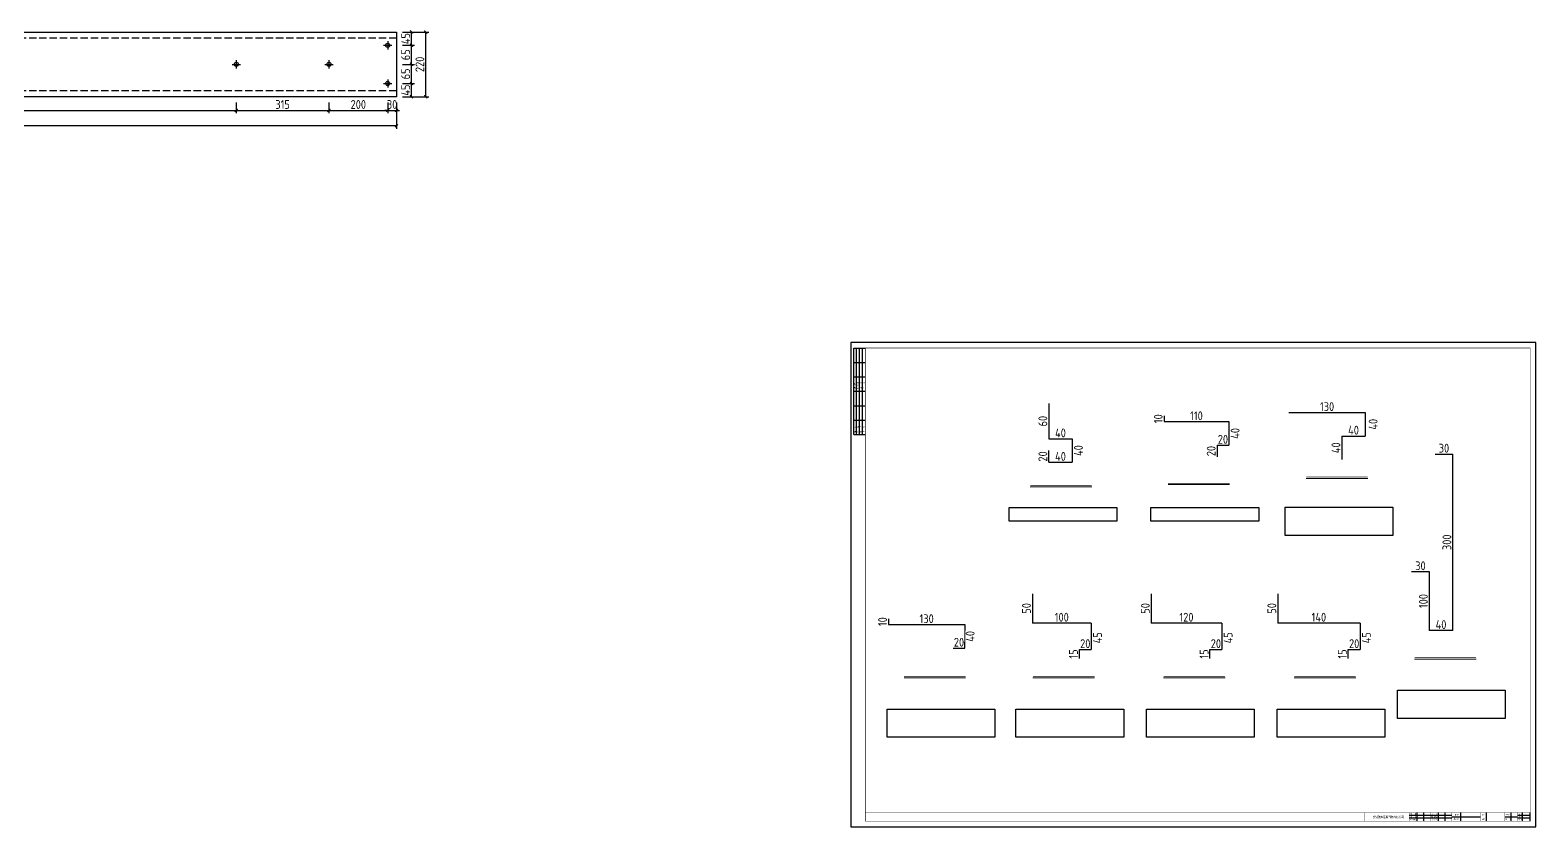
# Model space of a CAD drawing. Extents: x -196983 to 471790, y -783661 to 190401.
# Drawn here: x 270084 to 321297, y -13115 to 13983 of the extents above; entities that cross this region are included whole.
import ezdxf

# ---------------------------------------------------------------- set-up
doc = ezdxf.new("R2010")
doc.units = 0
doc.header["$LTSCALE"] = 1000
doc.header["$MEASUREMENT"] = 0
doc.linetypes.add('DASH', pattern=[0.35, 0.25, -0.1])
doc.layers.add('_TCH_MASK', color=7, linetype='Continuous')
doc.layers.add('PUB_TITLE', color=4, linetype='Continuous')
doc.styles.get("Standard").update_dxf_attribs({"font": 'gbenor.shx', "bigfont": 'gbcbig.shx'})
doc.styles.add('图框', font='')
doc.styles.get('图框').set_extended_font_data('SimSun')
doc.dimstyles.get("Standard").update_dxf_attribs({"dimscale": 100, "dimtxt": 3.5, "dimasz": 1, "dimexe": 2.5, "dimexo": 3, "dimgap": 1.5, "dimtad": 1, "dimdec": 0, "dimzin": 0, "dimdsep": 46, "dimtxsty": 'Standard', "dimblk": 'ARCHTICK', "dimcen": 0.09, "dimadec": 0, "dimazin": 0, "dimtfac": 1, "dimtdec": 0, "dimtix": 1, "dimtmove": 2, "dimatfit": 3, "dimfxl": 1, "dimtolj": 1, "dimtzin": 0, "dimarcsym": 0})

# ---------------------------------------------------------------- blocks, each defined once
blk = doc.blocks.new('_ArchTick')
at = {"color": 0, "linetype": 'ByBlock', "const_width": 0.4}
blk.add_lwpolyline([(-0.5, -0.5), (0.5, 0.5)], dxfattribs=at)
blk = doc.blocks.new('*D805')
at = {"layer": '_TCH_MASK', "color": 0, "lineweight": -2}
for p, q in [((260396, 11519), (260396, 11154)), ((277096, 11519), (277096, 11154)), ((260396, 11254), (277096, 11254))]:
    blk.add_line(p, q, dxfattribs=at)
at = {"layer": 'Defpoints', "color": 0}
for p in [(260396, 11719), (277096, 11719), (277096, 11254)]:
    blk.add_point(p, dxfattribs=at)
at = {"layer": '_TCH_MASK', "color": 0, "lineweight": -2, "xscale": 100, "yscale": 100, "zscale": 100, "rotation": 180}
blk.add_blockref('_ArchTick', (260396, 11254), dxfattribs=at)
at = {"layer": '_TCH_MASK', "color": 0, "lineweight": -2, "xscale": 100, "yscale": 100, "zscale": 100}
blk.add_blockref('_ArchTick', (277096, 11254), dxfattribs=at)
at = {"layer": '_TCH_MASK', "color": 0, "lineweight": 15, "insert": (268746, 11454), "char_height": 300, "attachment_point": 5}
blk.add_mtext('\\A1;1670', dxfattribs=at)
blk = doc.blocks.new('*D806')
at = {"layer": '_TCH_MASK', "color": 0, "lineweight": -2}
for p, q in [((277096, 11519), (277096, 11154)), ((280246, 11519), (280246, 11154)), ((277096, 11254), (280246, 11254))]:
    blk.add_line(p, q, dxfattribs=at)
at = {"layer": 'Defpoints', "color": 0}
for p in [(277096, 11719), (280246, 11719), (280246, 11254)]:
    blk.add_point(p, dxfattribs=at)
at = {"layer": '_TCH_MASK', "color": 0, "lineweight": -2, "xscale": 100, "yscale": 100, "zscale": 100, "rotation": 180}
blk.add_blockref('_ArchTick', (277096, 11254), dxfattribs=at)
at = {"layer": '_TCH_MASK', "color": 0, "lineweight": -2, "xscale": 100, "yscale": 100, "zscale": 100}
blk.add_blockref('_ArchTick', (280246, 11254), dxfattribs=at)
at = {"layer": '_TCH_MASK', "color": 0, "lineweight": 15, "insert": (278671, 11454), "char_height": 300, "attachment_point": 5}
blk.add_mtext('\\A1;315', dxfattribs=at)
blk = doc.blocks.new('*D807')
at = {"layer": '_TCH_MASK', "color": 0, "lineweight": -2}
for p, q in [((280246, 11519), (280246, 11154)), ((282246, 11519), (282246, 11154)), ((280246, 11254), (282246, 11254))]:
    blk.add_line(p, q, dxfattribs=at)
at = {"layer": 'Defpoints', "color": 0}
for p in [(280246, 11719), (282246, 11719), (282246, 11254)]:
    blk.add_point(p, dxfattribs=at)
at = {"layer": '_TCH_MASK', "color": 0, "lineweight": -2, "xscale": 100, "yscale": 100, "zscale": 100, "rotation": 180}
blk.add_blockref('_ArchTick', (280246, 11254), dxfattribs=at)
at = {"layer": '_TCH_MASK', "color": 0, "lineweight": -2, "xscale": 100, "yscale": 100, "zscale": 100}
blk.add_blockref('_ArchTick', (282246, 11254), dxfattribs=at)
at = {"layer": '_TCH_MASK', "color": 0, "lineweight": 15, "insert": (281246, 11454), "char_height": 300, "attachment_point": 5}
blk.add_mtext('\\A1;200', dxfattribs=at)
blk = doc.blocks.new('*D813')
at = {"layer": '_TCH_MASK', "color": 0, "lineweight": -2}
for p, q in [((282246, 11519), (282246, 11154)), ((282546, 11519), (282546, 11154)), ((282246, 11254), (282146, 11254)), ((282246, 11254), (282546, 11254)), ((282546, 11254), (282646, 11254))]:
    blk.add_line(p, q, dxfattribs=at)
at = {"layer": 'Defpoints', "color": 0}
for p in [(282246, 11719), (282546, 11719), (282546, 11254)]:
    blk.add_point(p, dxfattribs=at)
at = {"layer": '_TCH_MASK', "color": 0, "lineweight": -2, "xscale": 100, "yscale": 100, "zscale": 100}
blk.add_blockref('_ArchTick', (282246, 11254), dxfattribs=at)
at = {"layer": '_TCH_MASK', "color": 0, "lineweight": -2, "xscale": 100, "yscale": 100, "zscale": 100, "rotation": 180}
blk.add_blockref('_ArchTick', (282546, 11254), dxfattribs=at)
at = {"layer": '_TCH_MASK', "color": 0, "lineweight": 15, "insert": (282396, 11454), "char_height": 300, "attachment_point": 5}
blk.add_mtext('\\A1;30', dxfattribs=at)
blk = doc.blocks.new('*D814')
at = {"layer": '_TCH_MASK', "color": 0, "lineweight": -2}
for p, q in [((212646, 11519), (212646, 10628)), ((282546, 11519), (282546, 10628)), ((282546, 10728), (212646, 10728))]:
    blk.add_line(p, q, dxfattribs=at)
at = {"layer": 'Defpoints', "color": 0}
for p in [(212646, 11719), (282546, 11719), (212646, 10728)]:
    blk.add_point(p, dxfattribs=at)
at = {"layer": '_TCH_MASK', "color": 0, "lineweight": -2, "xscale": 100, "yscale": 100, "zscale": 100, "rotation": 180}
blk.add_blockref('_ArchTick', (212646, 10728), dxfattribs=at)
at = {"layer": '_TCH_MASK', "color": 0, "lineweight": -2, "xscale": 100, "yscale": 100, "zscale": 100}
blk.add_blockref('_ArchTick', (282546, 10728), dxfattribs=at)
at = {"layer": '_TCH_MASK', "color": 0, "lineweight": 15, "insert": (247596, 10928), "char_height": 300, "attachment_point": 5}
blk.add_mtext('\\A1;6990', dxfattribs=at)
blk = doc.blocks.new('*D808')
at = {"layer": '_TCH_MASK', "color": 0, "lineweight": -2}
for p, q in [((282746, 12169), (283156, 12169)), ((283056, 11719), (283056, 12169)), ((282746, 11719), (283156, 11719))]:
    blk.add_line(p, q, dxfattribs=at)
at = {"layer": 'Defpoints', "color": 0}
for p in [(282546, 12169), (283056, 12169), (282546, 11719)]:
    blk.add_point(p, dxfattribs=at)
at = {"layer": '_TCH_MASK', "color": 0, "lineweight": -2, "xscale": 100, "yscale": 100, "zscale": 100}
for p, rotation in [((283056, 12169), 90), ((283056, 11719), 270)]:
    blk.add_blockref('_ArchTick', p, dxfattribs=dict(at, rotation=rotation))
at = {"layer": '_TCH_MASK', "color": 0, "lineweight": 15, "insert": (282856, 11944), "char_height": 300, "attachment_point": 5, "rotation": 90}
blk.add_mtext('\\A1;45', dxfattribs=at)
blk = doc.blocks.new('*D809')
at = {"layer": '_TCH_MASK', "color": 0, "lineweight": -2}
for p, q in [((282746, 12819), (283156, 12819)), ((283056, 12169), (283056, 12819)), ((282746, 12169), (283156, 12169))]:
    blk.add_line(p, q, dxfattribs=at)
at = {"layer": 'Defpoints', "color": 0}
for p in [(282546, 12819), (283056, 12819), (282546, 12169)]:
    blk.add_point(p, dxfattribs=at)
at = {"layer": '_TCH_MASK', "color": 0, "lineweight": -2, "xscale": 100, "yscale": 100, "zscale": 100}
for p, rotation in [((283056, 12819), 90), ((283056, 12169), 270)]:
    blk.add_blockref('_ArchTick', p, dxfattribs=dict(at, rotation=rotation))
at = {"layer": '_TCH_MASK', "color": 0, "lineweight": 15, "insert": (282856, 12494), "char_height": 300, "attachment_point": 5, "rotation": 90}
blk.add_mtext('\\A1;65', dxfattribs=at)
blk = doc.blocks.new('*D810')
at = {"layer": '_TCH_MASK', "color": 0, "lineweight": -2}
for p, q in [((282746, 13469), (283156, 13469)), ((283056, 12819), (283056, 13469)), ((282746, 12819), (283156, 12819))]:
    blk.add_line(p, q, dxfattribs=at)
at = {"layer": 'Defpoints', "color": 0}
for p in [(282546, 13469), (283056, 13469), (282546, 12819)]:
    blk.add_point(p, dxfattribs=at)
at = {"layer": '_TCH_MASK', "color": 0, "lineweight": -2, "xscale": 100, "yscale": 100, "zscale": 100}
for p, rotation in [((283056, 13469), 90), ((283056, 12819), 270)]:
    blk.add_blockref('_ArchTick', p, dxfattribs=dict(at, rotation=rotation))
at = {"layer": '_TCH_MASK', "color": 0, "lineweight": 15, "insert": (282856, 13144), "char_height": 300, "attachment_point": 5, "rotation": 90}
blk.add_mtext('\\A1;65', dxfattribs=at)
blk = doc.blocks.new('*D811')
at = {"layer": '_TCH_MASK', "color": 0, "lineweight": -2}
for p, q in [((282746, 13919), (283156, 13919)), ((283056, 13469), (283056, 13919)), ((282746, 13469), (283156, 13469))]:
    blk.add_line(p, q, dxfattribs=at)
at = {"layer": 'Defpoints', "color": 0}
for p in [(282546, 13919), (283056, 13919), (282546, 13469)]:
    blk.add_point(p, dxfattribs=at)
at = {"layer": '_TCH_MASK', "color": 0, "lineweight": -2, "xscale": 100, "yscale": 100, "zscale": 100}
for p, rotation in [((283056, 13919), 90), ((283056, 13469), 270)]:
    blk.add_blockref('_ArchTick', p, dxfattribs=dict(at, rotation=rotation))
at = {"layer": '_TCH_MASK', "color": 0, "lineweight": 15, "insert": (282856, 13694), "char_height": 300, "attachment_point": 5, "rotation": 90}
blk.add_mtext('\\A1;45', dxfattribs=at)
blk = doc.blocks.new('*D812')
at = {"layer": '_TCH_MASK', "color": 0, "lineweight": -2}
for p, q in [((282746, 13919), (283640, 13919)), ((283540, 11719), (283540, 13919)), ((282746, 11719), (283640, 11719))]:
    blk.add_line(p, q, dxfattribs=at)
at = {"layer": 'Defpoints', "color": 0}
for p in [(282546, 13919), (283540, 13919), (282546, 11719)]:
    blk.add_point(p, dxfattribs=at)
at = {"layer": '_TCH_MASK', "color": 0, "lineweight": -2, "xscale": 100, "yscale": 100, "zscale": 100}
for p, rotation in [((283540, 13919), 90), ((283540, 11719), 270)]:
    blk.add_blockref('_ArchTick', p, dxfattribs=dict(at, rotation=rotation))
at = {"layer": '_TCH_MASK', "color": 0, "lineweight": 15, "insert": (283340, 12819), "char_height": 300, "attachment_point": 5, "rotation": 90}
blk.add_mtext('\\A1;220', dxfattribs=at)
blk = doc.blocks.new('*D1745')
at = {"layer": '_TCH_MASK', "color": 0, "lineweight": -2}
blk.add_line((312895, 978), (315495, 978), dxfattribs=at)
at = {"layer": 'Defpoints', "color": 0}
for p in [(312895, 978), (315495, 978), (315495, 978)]:
    blk.add_point(p, dxfattribs=at)
at = {"layer": '_TCH_MASK', "color": 0, "lineweight": 15, "insert": (314195, 1178), "char_height": 300, "attachment_point": 5}
blk.add_mtext('\\A1;130', dxfattribs=at)
blk = doc.blocks.new('*D1746')
at = {"layer": '_TCH_MASK', "color": 0, "lineweight": -2}
blk.add_line((315495, 978), (315495, 178), dxfattribs=at)
at = {"layer": 'Defpoints', "color": 0}
for p in [(315495, 978), (315495, 178), (315495, 178)]:
    blk.add_point(p, dxfattribs=at)
at = {"layer": '_TCH_MASK', "color": 0, "lineweight": 15, "insert": (315762, 578), "char_height": 300, "attachment_point": 5, "rotation": 90}
blk.add_mtext('\\A1;40', dxfattribs=at)
blk = doc.blocks.new('*D1747')
at = {"layer": '_TCH_MASK', "color": 0, "lineweight": -2}
blk.add_line((314695, 178), (315495, 178), dxfattribs=at)
at = {"layer": 'Defpoints', "color": 0}
for p in [(314695, 178), (315495, 178), (315495, 178)]:
    blk.add_point(p, dxfattribs=at)
at = {"layer": '_TCH_MASK', "color": 0, "lineweight": 15, "insert": (315095, 378), "char_height": 300, "attachment_point": 5}
blk.add_mtext('\\A1;40', dxfattribs=at)
blk = doc.blocks.new('*D1748')
at = {"layer": '_TCH_MASK', "color": 0, "lineweight": -2}
blk.add_line((314695, 178), (314695, -622), dxfattribs=at)
at = {"layer": 'Defpoints', "color": 0}
for p in [(314695, 178), (314695, -622), (314695, -622)]:
    blk.add_point(p, dxfattribs=at)
at = {"layer": '_TCH_MASK', "color": 0, "lineweight": 15, "insert": (314495, -222), "char_height": 300, "attachment_point": 5, "rotation": 90}
blk.add_mtext('\\A1;40', dxfattribs=at)
blk = doc.blocks.new('*D1749')
at = {"layer": '_TCH_MASK', "color": 0, "lineweight": -2}
blk.add_line((299276, -6035), (299276, -6235), dxfattribs=at)
at = {"layer": 'Defpoints', "color": 0}
for p in [(299276, -6035), (299276, -6235), (299276, -6235)]:
    blk.add_point(p, dxfattribs=at)
at = {"layer": '_TCH_MASK', "color": 0, "lineweight": 15, "insert": (299076, -6135), "char_height": 300, "attachment_point": 5, "rotation": 90}
blk.add_mtext('\\A1;10', dxfattribs=at)
blk = doc.blocks.new('*D1750')
at = {"layer": '_TCH_MASK', "color": 0, "lineweight": -2}
blk.add_line((299276, -6235), (301876, -6235), dxfattribs=at)
at = {"layer": 'Defpoints', "color": 0}
for p in [(299276, -6235), (301876, -6235), (301876, -6235)]:
    blk.add_point(p, dxfattribs=at)
at = {"layer": '_TCH_MASK', "color": 0, "lineweight": 15, "insert": (300576, -6035), "char_height": 300, "attachment_point": 5}
blk.add_mtext('\\A1;130', dxfattribs=at)
blk = doc.blocks.new('*D1751')
at = {"layer": '_TCH_MASK', "color": 0, "lineweight": -2}
for p, q in [((301876, -6235), (301876, -6434)), ((301876, -7035), (301876, -6835))]:
    blk.add_line(p, q, dxfattribs=at)
at = {"layer": 'Defpoints', "color": 0}
for p in [(301876, -6235), (301876, -7035), (301876, -7035)]:
    blk.add_point(p, dxfattribs=at)
at = {"layer": '_TCH_MASK', "color": 0, "lineweight": 15, "insert": (302055, -6635), "char_height": 300, "attachment_point": 5, "rotation": 90}
blk.add_mtext('\\A1;40', dxfattribs=at)
blk = doc.blocks.new('*D1752')
at = {"layer": '_TCH_MASK', "color": 0, "lineweight": -2}
blk.add_line((301476, -7035), (301876, -7035), dxfattribs=at)
at = {"layer": 'Defpoints', "color": 0}
for p in [(301476, -7035), (301876, -7035), (301876, -7035)]:
    blk.add_point(p, dxfattribs=at)
at = {"layer": '_TCH_MASK', "color": 0, "lineweight": 15, "insert": (301676, -6835), "char_height": 300, "attachment_point": 5}
blk.add_mtext('\\A1;20', dxfattribs=at)
blk = doc.blocks.new('*D1753')
at = {"layer": '_TCH_MASK', "color": 0, "lineweight": -2}
blk.add_line((304171, -5184), (304171, -6184), dxfattribs=at)
at = {"layer": 'Defpoints', "color": 0}
for p in [(304171, -5184), (304171, -6184), (304171, -6184)]:
    blk.add_point(p, dxfattribs=at)
at = {"layer": '_TCH_MASK', "color": 0, "lineweight": 15, "insert": (303971, -5684), "char_height": 300, "attachment_point": 5, "rotation": 90}
blk.add_mtext('\\A1;50', dxfattribs=at)
blk = doc.blocks.new('*D1754')
at = {"layer": '_TCH_MASK', "color": 0, "lineweight": -2}
blk.add_line((306171, -6184), (304171, -6184), dxfattribs=at)
at = {"layer": 'Defpoints', "color": 0}
for p in [(304171, -6184), (304171, -6184), (306171, -6184)]:
    blk.add_point(p, dxfattribs=at)
at = {"layer": '_TCH_MASK', "color": 0, "lineweight": 15, "insert": (305171, -5984), "char_height": 300, "attachment_point": 5}
blk.add_mtext('\\A1;100', dxfattribs=at)
blk = doc.blocks.new('*D1755')
at = {"layer": '_TCH_MASK', "color": 0, "lineweight": -2}
blk.add_line((306171, -6184), (306171, -7084), dxfattribs=at)
at = {"layer": 'Defpoints', "color": 0}
for p in [(306171, -6184), (306171, -7084), (306171, -7084)]:
    blk.add_point(p, dxfattribs=at)
at = {"layer": '_TCH_MASK', "color": 0, "lineweight": 15, "insert": (306388, -6684), "char_height": 300, "attachment_point": 5, "rotation": 90}
blk.add_mtext('\\A1;45', dxfattribs=at)
blk = doc.blocks.new('*D1756')
at = {"layer": '_TCH_MASK', "color": 0, "lineweight": -2}
blk.add_line((305771, -7084), (306171, -7084), dxfattribs=at)
at = {"layer": 'Defpoints', "color": 0}
for p in [(305771, -7084), (306171, -7084), (306171, -7084)]:
    blk.add_point(p, dxfattribs=at)
at = {"layer": '_TCH_MASK', "color": 0, "lineweight": 15, "insert": (305971, -6884), "char_height": 300, "attachment_point": 5}
blk.add_mtext('\\A1;20', dxfattribs=at)
blk = doc.blocks.new('*D1757')
at = {"layer": '_TCH_MASK', "color": 0, "lineweight": -2}
blk.add_line((305771, -7384), (305771, -7084), dxfattribs=at)
at = {"layer": 'Defpoints', "color": 0}
for p in [(305771, -7084), (305771, -7084), (305771, -7384)]:
    blk.add_point(p, dxfattribs=at)
at = {"layer": '_TCH_MASK', "color": 0, "lineweight": 15, "insert": (305571, -7234), "char_height": 300, "attachment_point": 5, "rotation": 90}
blk.add_mtext('\\A1;15', dxfattribs=at)
blk = doc.blocks.new('*D1758')
at = {"layer": '_TCH_MASK', "color": 0, "lineweight": -2}
blk.add_line((317070, -4435), (317670, -4435), dxfattribs=at)
at = {"layer": 'Defpoints', "color": 0}
for p in [(317070, -4435), (317670, -4435), (317670, -4435)]:
    blk.add_point(p, dxfattribs=at)
at = {"layer": '_TCH_MASK', "color": 0, "lineweight": 15, "insert": (317370, -4235), "char_height": 300, "attachment_point": 5}
blk.add_mtext('\\A1;30', dxfattribs=at)
blk = doc.blocks.new('*D1759')
at = {"layer": '_TCH_MASK', "color": 0, "lineweight": -2}
blk.add_line((317670, -4435), (317670, -6435), dxfattribs=at)
at = {"layer": 'Defpoints', "color": 0}
for p in [(317670, -4435), (317670, -6435), (317670, -6435)]:
    blk.add_point(p, dxfattribs=at)
at = {"layer": '_TCH_MASK', "color": 0, "lineweight": 15, "insert": (317470, -5435), "char_height": 300, "attachment_point": 5, "rotation": 90}
blk.add_mtext('\\A1;100', dxfattribs=at)
blk = doc.blocks.new('*D1760')
at = {"layer": '_TCH_MASK', "color": 0, "lineweight": -2}
blk.add_line((318470, -6435), (317670, -6435), dxfattribs=at)
at = {"layer": 'Defpoints', "color": 0}
for p in [(317670, -6435), (317670, -6435), (318470, -6435)]:
    blk.add_point(p, dxfattribs=at)
at = {"layer": '_TCH_MASK', "color": 0, "lineweight": 15, "insert": (318070, -6235), "char_height": 300, "attachment_point": 5}
blk.add_mtext('\\A1;40', dxfattribs=at)
blk = doc.blocks.new('*D1761')
at = {"layer": '_TCH_MASK', "color": 0, "lineweight": -2}
blk.add_line((318470, -6435), (318470, -435), dxfattribs=at)
at = {"layer": 'Defpoints', "color": 0}
for p in [(318470, -435), (318470, -435), (318470, -6435)]:
    blk.add_point(p, dxfattribs=at)
at = {"layer": '_TCH_MASK', "color": 0, "lineweight": 15, "insert": (318270, -3435), "char_height": 300, "attachment_point": 5, "rotation": 90}
blk.add_mtext('\\A1;300', dxfattribs=at)
blk = doc.blocks.new('*D1762')
at = {"layer": '_TCH_MASK', "color": 0, "lineweight": -2}
blk.add_line((317870, -435), (318470, -435), dxfattribs=at)
at = {"layer": 'Defpoints', "color": 0}
for p in [(317870, -435), (318470, -435), (318470, -435)]:
    blk.add_point(p, dxfattribs=at)
at = {"layer": '_TCH_MASK', "color": 0, "lineweight": 15, "insert": (318170, -235), "char_height": 300, "attachment_point": 5}
blk.add_mtext('\\A1;30', dxfattribs=at)
blk = doc.blocks.new('*D1763')
at = {"layer": '_TCH_MASK', "color": 0, "lineweight": -2}
blk.add_line((304728, 1284), (304728, 84), dxfattribs=at)
at = {"layer": 'Defpoints', "color": 0}
for p in [(304728, 1284), (304728, 84), (304728, 84)]:
    blk.add_point(p, dxfattribs=at)
at = {"layer": '_TCH_MASK', "color": 0, "lineweight": 15, "insert": (304528, 684), "char_height": 300, "attachment_point": 5, "rotation": 90}
blk.add_mtext('\\A1;60', dxfattribs=at)
blk = doc.blocks.new('*D1764')
at = {"layer": '_TCH_MASK', "color": 0, "lineweight": -2}
blk.add_line((304728, 84), (305528, 84), dxfattribs=at)
at = {"layer": 'Defpoints', "color": 0}
for p in [(304728, 84), (305528, 84), (305528, 84)]:
    blk.add_point(p, dxfattribs=at)
at = {"layer": '_TCH_MASK', "color": 0, "lineweight": 15, "insert": (305128, 284), "char_height": 300, "attachment_point": 5}
blk.add_mtext('\\A1;40', dxfattribs=at)
blk = doc.blocks.new('*D1765')
at = {"layer": '_TCH_MASK', "color": 0, "lineweight": -2}
blk.add_line((305528, 84), (305528, -716), dxfattribs=at)
at = {"layer": 'Defpoints', "color": 0}
for p in [(305528, 84), (305528, -716), (305528, -716)]:
    blk.add_point(p, dxfattribs=at)
at = {"layer": '_TCH_MASK', "color": 0, "lineweight": 15, "insert": (305739, -316), "char_height": 300, "attachment_point": 5, "rotation": 90}
blk.add_mtext('\\A1;40', dxfattribs=at)
blk = doc.blocks.new('*D1766')
at = {"layer": '_TCH_MASK', "color": 0, "lineweight": -2}
blk.add_line((304728, -716), (305528, -716), dxfattribs=at)
at = {"layer": 'Defpoints', "color": 0}
for p in [(304728, -716), (305528, -716), (305528, -716)]:
    blk.add_point(p, dxfattribs=at)
at = {"layer": '_TCH_MASK', "color": 0, "lineweight": 15, "insert": (305128, -516), "char_height": 300, "attachment_point": 5}
blk.add_mtext('\\A1;40', dxfattribs=at)
blk = doc.blocks.new('*D1767')
at = {"layer": '_TCH_MASK', "color": 0, "lineweight": -2}
blk.add_line((304728, -716), (304728, -316), dxfattribs=at)
at = {"layer": 'Defpoints', "color": 0}
for p in [(304728, -316), (304728, -316), (304728, -716)]:
    blk.add_point(p, dxfattribs=at)
at = {"layer": '_TCH_MASK', "color": 0, "lineweight": 15, "insert": (304528, -516), "char_height": 300, "attachment_point": 5, "rotation": 90}
blk.add_mtext('\\A1;20', dxfattribs=at)
blk = doc.blocks.new('*D1768')
at = {"layer": '_TCH_MASK', "color": 0, "lineweight": -2}
blk.add_line((308653, 867), (308653, 667), dxfattribs=at)
at = {"layer": 'Defpoints', "color": 0}
for p in [(308653, 867), (308653, 667), (308653, 667)]:
    blk.add_point(p, dxfattribs=at)
at = {"layer": '_TCH_MASK', "color": 0, "lineweight": 15, "insert": (308453, 767), "char_height": 300, "attachment_point": 5, "rotation": 90}
blk.add_mtext('\\A1;10', dxfattribs=at)
blk = doc.blocks.new('*D1769')
at = {"layer": '_TCH_MASK', "color": 0, "lineweight": -2}
blk.add_line((308653, 667), (310853, 667), dxfattribs=at)
at = {"layer": 'Defpoints', "color": 0}
for p in [(308653, 667), (310853, 667), (310853, 667)]:
    blk.add_point(p, dxfattribs=at)
at = {"layer": '_TCH_MASK', "color": 0, "lineweight": 15, "insert": (309753, 867), "char_height": 300, "attachment_point": 5}
blk.add_mtext('\\A1;110', dxfattribs=at)
blk = doc.blocks.new('*D1770')
at = {"layer": '_TCH_MASK', "color": 0, "lineweight": -2}
blk.add_line((310853, 667), (310853, -133), dxfattribs=at)
at = {"layer": 'Defpoints', "color": 0}
for p in [(310853, 667), (310853, -133), (310853, -133)]:
    blk.add_point(p, dxfattribs=at)
at = {"layer": '_TCH_MASK', "color": 0, "lineweight": 15, "insert": (311068, 267), "char_height": 300, "attachment_point": 5, "rotation": 90}
blk.add_mtext('\\A1;40', dxfattribs=at)
blk = doc.blocks.new('*D1771')
at = {"layer": '_TCH_MASK', "color": 0, "lineweight": -2}
blk.add_line((310453, -133), (310853, -133), dxfattribs=at)
at = {"layer": 'Defpoints', "color": 0}
for p in [(310453, -133), (310853, -133), (310853, -133)]:
    blk.add_point(p, dxfattribs=at)
at = {"layer": '_TCH_MASK', "color": 0, "lineweight": 15, "insert": (310653, 67), "char_height": 300, "attachment_point": 5}
blk.add_mtext('\\A1;20', dxfattribs=at)
blk = doc.blocks.new('*D1772')
at = {"layer": '_TCH_MASK', "color": 0, "lineweight": -2}
blk.add_line((310453, -133), (310453, -533), dxfattribs=at)
at = {"layer": 'Defpoints', "color": 0}
for p in [(310453, -133), (310453, -533), (310453, -533)]:
    blk.add_point(p, dxfattribs=at)
at = {"layer": '_TCH_MASK', "color": 0, "lineweight": 15, "insert": (310253, -333), "char_height": 300, "attachment_point": 5, "rotation": 90}
blk.add_mtext('\\A1;20', dxfattribs=at)
blk = doc.blocks.new('$titleblk$00000095')
for p, q in [((-150, 20), (-150, 0)), ((-150, 20), (0, 20)), ((-150, 15), (-75, 15)), ((-150, 10), (-75, 10)), ((-150, 5), (-75, 5)), ((-125, 20), (-125, 0)), ((-100, 20), (-100, 0)), ((-75, 20), (-75, 0)), ((-75, 20), (-75, 0)), ((-75, 15), (0, 15)), ((-75, 10), (0, 10)), ((-75, 5), (0, 5)), ((-50, 20), (-50, 0)), ((-25, 20), (-25, 0)), ((0, 20), (0, 0))]:
    blk.add_line(p, q)
at = {"width": 0.8}
for s, p in [('建   筑', (-146.4, 15.6)), ('结   构', (-146.4, 10.9)), ('通   讯', (-146.4, 0.9)), ('电   气', (-146.4, 5.6)), ('给 排 水', (-71, 10.9)), ('暖  通', (-70.3, 15.7)), ('工   艺', (-70.3, 6.1)), ('自   控', (-70.3, 1.2))]:
    blk.add_text(s, height=3.51, dxfattribs=at).set_placement(p)
blk = doc.blocks.new('新块')
for p, q in [((-5840, 800), (-8800, 800)), ((-5840, 600), (-8800, 600)), ((-8240, 400), (-8240, 1000)), ((-7780, 400), (-7780, 1000)), ((-6760, 400), (-6760, 1000)), ((-6300, 400), (-6300, 1000)), ((-5840, 700), (-3840, 700)), ((-5200, 400), (-5200, 1000)), ((-3440, 400), (-3440, 1000)), ((-2160, 700), (-1280, 700)), ((-1720, 400), (-1720, 1000)), ((-400, 800), (-1280, 800)), ((-400, 600), (-1280, 600)), ((-920, 400), (-920, 1000)), ((-400, 400), (-400, 1000))]:
    blk.add_line(p, q)
for points, const_width in [([(-11880, 400), (-11880, 1000), (-400, 1000)], 32), ([(-8800, 400), (-8800, 1000)], 20), ([(-7320, 400), (-7320, 1000)], 20), ([(-5840, 400), (-5840, 1000)], 20), ([(-3840, 400), (-3840, 1000)], 20), ([(-2160, 400), (-2160, 1000)], 20), ([(-1280, 400), (-1280, 1000)], 20)]:
    blk.add_lwpolyline(points, dxfattribs=dict(const_width=const_width))
at = {"layer": 'PUB_TITLE'}
blk.add_lwpolyline([(-47560, 0), (0, 0), (0, 33640), (-47560, 33640)], close=True, dxfattribs=at)
at = {"layer": 'PUB_TITLE', "const_width": 40}
blk.add_lwpolyline([(-46560, 400), (-400, 400), (-400, 33240), (-46560, 33240)], close=True, dxfattribs=at)
at = {"layer": 'PUB_TITLE', "const_width": 32}
blk.add_lwpolyline([(-400, 1000), (-46560, 1000)], dxfattribs=at)
at = {"layer": 'PUB_TITLE', "xscale": 40, "yscale": 40, "zscale": 40, "rotation": 90}
blk.add_blockref('$titleblk$00000095', (-46560, 33240), dxfattribs=at)
at = {"style": '图框', "width": 0.8}
for s, height, p in [('安徽乾坤建材科技有限公司', 160, (-11315, 604)), ('项目负责人', 80, (-8739, 457)), ('审    核', 80, (-8702, 659)), ('审    定', 80, (-8701, 854)), ('设计负责人', 80, (-7265, 659)), ('校    对', 80, (-7217, 851)), ('设 计 人', 80, (-7213, 457)), ('项目名称', 80, (-5712, 494)), ('工程名称', 80, (-5712, 794)), ('名称', 80, (-3732, 498)), ('图纸', 80, (-3732, 778)), ('工程编号', 80, (-2112, 803)), ('图   号', 80, (-2098, 504)), ('比 例', 80, (-1211, 457)), ('阶 段', 80, (-1205, 851)), ('日 期', 80, (-1212, 659))]:
    blk.add_text(s, height=height, dxfattribs=at).set_placement(p)
for tag, p in [('项目负责人', (-8228, 444)), ('审定人', (-8147, 838)), ('审核人', (-8147, 641)), ('设计负责人', (-6745, 649)), ('设计人', (-6659, 447)), ('校对', (-6621, 837)), ('项目名称', (-5026, 479)), ('工程名称', (-5026, 781)), ('图名', (-3347, 649)), ('图号', (-1657, 502)), ('日期', (-905, 632)), ('阶段', (-810, 832)), ('比例', (-810, 446))]:
    blk.add_attdef(tag, p, '', height=120)
blk = doc.blocks.new('*D1773')
at = {"layer": '_TCH_MASK', "color": 0, "lineweight": -2}
blk.add_line((308213, -5184), (308213, -6184), dxfattribs=at)
at = {"layer": 'Defpoints', "color": 0}
for p in [(308213, -5184), (308213, -6184), (308213, -6184)]:
    blk.add_point(p, dxfattribs=at)
at = {"layer": '_TCH_MASK', "color": 0, "lineweight": 15, "insert": (308013, -5684), "char_height": 300, "attachment_point": 5, "rotation": 90}
blk.add_mtext('\\A1;50', dxfattribs=at)
blk = doc.blocks.new('*D1774')
at = {"layer": '_TCH_MASK', "color": 0, "lineweight": -2}
blk.add_line((310613, -6184), (308213, -6184), dxfattribs=at)
at = {"layer": 'Defpoints', "color": 0}
for p in [(308213, -6184), (308213, -6184), (310613, -6184)]:
    blk.add_point(p, dxfattribs=at)
at = {"layer": '_TCH_MASK', "color": 0, "lineweight": 15, "insert": (309413, -5984), "char_height": 300, "attachment_point": 5}
blk.add_mtext('\\A1;120', dxfattribs=at)
blk = doc.blocks.new('*D1775')
at = {"layer": '_TCH_MASK', "color": 0, "lineweight": -2}
blk.add_line((310613, -6184), (310613, -7084), dxfattribs=at)
at = {"layer": 'Defpoints', "color": 0}
for p in [(310613, -6184), (310613, -7084), (310613, -7084)]:
    blk.add_point(p, dxfattribs=at)
at = {"layer": '_TCH_MASK', "color": 0, "lineweight": 15, "insert": (310830, -6684), "char_height": 300, "attachment_point": 5, "rotation": 90}
blk.add_mtext('\\A1;45', dxfattribs=at)
blk = doc.blocks.new('*D1776')
at = {"layer": '_TCH_MASK', "color": 0, "lineweight": -2}
blk.add_line((310213, -7084), (310613, -7084), dxfattribs=at)
at = {"layer": 'Defpoints', "color": 0}
for p in [(310213, -7084), (310613, -7084), (310613, -7084)]:
    blk.add_point(p, dxfattribs=at)
at = {"layer": '_TCH_MASK', "color": 0, "lineweight": 15, "insert": (310413, -6884), "char_height": 300, "attachment_point": 5}
blk.add_mtext('\\A1;20', dxfattribs=at)
blk = doc.blocks.new('*D1777')
at = {"layer": '_TCH_MASK', "color": 0, "lineweight": -2}
blk.add_line((310213, -7384), (310213, -7084), dxfattribs=at)
at = {"layer": 'Defpoints', "color": 0}
for p in [(310213, -7084), (310213, -7084), (310213, -7384)]:
    blk.add_point(p, dxfattribs=at)
at = {"layer": '_TCH_MASK', "color": 0, "lineweight": 15, "insert": (310013, -7234), "char_height": 300, "attachment_point": 5, "rotation": 90}
blk.add_mtext('\\A1;15', dxfattribs=at)
blk = doc.blocks.new('*D1778')
at = {"layer": '_TCH_MASK', "color": 0, "lineweight": -2}
blk.add_line((312516, -5184), (312516, -6184), dxfattribs=at)
at = {"layer": 'Defpoints', "color": 0}
for p in [(312516, -5184), (312516, -6184), (312516, -6184)]:
    blk.add_point(p, dxfattribs=at)
at = {"layer": '_TCH_MASK', "color": 0, "lineweight": 15, "insert": (312316, -5684), "char_height": 300, "attachment_point": 5, "rotation": 90}
blk.add_mtext('\\A1;50', dxfattribs=at)
blk = doc.blocks.new('*D1779')
at = {"layer": '_TCH_MASK', "color": 0, "lineweight": -2}
blk.add_line((315316, -6184), (312516, -6184), dxfattribs=at)
at = {"layer": 'Defpoints', "color": 0}
for p in [(312516, -6184), (312516, -6184), (315316, -6184)]:
    blk.add_point(p, dxfattribs=at)
at = {"layer": '_TCH_MASK', "color": 0, "lineweight": 15, "insert": (313916, -5984), "char_height": 300, "attachment_point": 5}
blk.add_mtext('\\A1;140', dxfattribs=at)
blk = doc.blocks.new('*D1780')
at = {"layer": '_TCH_MASK', "color": 0, "lineweight": -2}
blk.add_line((315316, -6184), (315316, -7084), dxfattribs=at)
at = {"layer": 'Defpoints', "color": 0}
for p in [(315316, -6184), (315316, -7084), (315316, -7084)]:
    blk.add_point(p, dxfattribs=at)
at = {"layer": '_TCH_MASK', "color": 0, "lineweight": 15, "insert": (315533, -6684), "char_height": 300, "attachment_point": 5, "rotation": 90}
blk.add_mtext('\\A1;45', dxfattribs=at)
blk = doc.blocks.new('*D1781')
at = {"layer": '_TCH_MASK', "color": 0, "lineweight": -2}
blk.add_line((314916, -7084), (315316, -7084), dxfattribs=at)
at = {"layer": 'Defpoints', "color": 0}
for p in [(314916, -7084), (315316, -7084), (315316, -7084)]:
    blk.add_point(p, dxfattribs=at)
at = {"layer": '_TCH_MASK', "color": 0, "lineweight": 15, "insert": (315116, -6884), "char_height": 300, "attachment_point": 5}
blk.add_mtext('\\A1;20', dxfattribs=at)
blk = doc.blocks.new('*D1782')
at = {"layer": '_TCH_MASK', "color": 0, "lineweight": -2}
blk.add_line((314916, -7384), (314916, -7084), dxfattribs=at)
at = {"layer": 'Defpoints', "color": 0}
for p in [(314916, -7084), (314916, -7084), (314916, -7384)]:
    blk.add_point(p, dxfattribs=at)
at = {"layer": '_TCH_MASK', "color": 0, "lineweight": 15, "insert": (314716, -7234), "char_height": 300, "attachment_point": 5, "rotation": 90}
blk.add_mtext('\\A1;15', dxfattribs=at)

msp = doc.modelspace()

# ---------------------------------------------------------------- linework, layer by layer
at = {"color": 3}
for p, q in [((212646.4, 13919.2), (282546.4, 13919.2)), ((282546.4, 13919.2), (282546.4, 11719.2)), ((282546.4, 11719.2), (212646.4, 11719.2))]:
    msp.add_line(p, q, dxfattribs=at)
at = {"color": 3, "linetype": 'DASH'}
for p, q in [((212646.4, 13719.2), (282546.4, 13719.2)), ((282546.4, 11919.2), (212646.4, 11919.2))]:
    msp.add_line(p, q, dxfattribs=at)
at = {"color": 1}
for p, q in [((282106.4, 13469.2), (282386.4, 13469.2)), ((282246.4, 13609.2), (282246.4, 13329.2)), ((276956.4, 12819.2), (277236.4, 12819.2)), ((277096.4, 12959.2), (277096.4, 12679.2)), ((280106.4, 12819.2), (280386.4, 12819.2)), ((280246.4, 12959.2), (280246.4, 12679.2)), ((282246.4, 12309.2), (282246.4, 12029.2)), ((282106.4, 12169.2), (282386.4, 12169.2))]:
    msp.add_line(p, q, dxfattribs=at)
at = {"color": 3}
for points in [[(303383.7, -2255), (307046.7, -2255), (307046.7, -2721.3), (303383.7, -2721.3)], [(308205.4, -2255), (311868.4, -2255), (311868.4, -2721.3), (308205.4, -2721.3)], [(312768.1, -2244), (316431.1, -2244), (316431.1, -3200.2), (312768.1, -3200.2)], [(316591.2, -8468.4), (320254.2, -8468.4), (320254.2, -9424.6), (316591.2, -9424.6)], [(299229.8, -9105.9), (302892.8, -9105.9), (302892.8, -10062), (299229.8, -10062)], [(303614.2, -9105.9), (307277.3, -9105.9), (307277.3, -10062), (303614.2, -10062)], [(308056.2, -9105.9), (311719.3, -9105.9), (311719.3, -10062), (308056.2, -10062)], [(312498.2, -9105.9), (316161.2, -9105.9), (316161.2, -10062), (312498.2, -10062)]]:
    msp.add_lwpolyline(points, close=True, dxfattribs=at)
at = {"color": 1}
for centre in [(282246.4, 13469.2), (277096.4, 12819.2), (280246.4, 12819.2), (282246.4, 12169.2)]:
    msp.add_circle(centre, 70, dxfattribs=at)
at = {"layer": '_TCH_MASK', "lineweight": 15}
for p, q in [((304727.7, 1283.9), (304727.7, 83.9)), ((308653.1, 867.4), (308653.1, 667.4)), ((308653.1, 667.4), (310853.1, 667.4)), ((310853.1, 667.4), (310853.1, -132.6)), ((312894.6, 977.5), (315494.6, 977.5)), ((315494.6, 977.5), (315494.6, 177.5)), ((304727.7, 83.9), (305527.7, 83.9)), ((305527.7, 83.9), (305527.7, -716.1)), ((315494.6, 177.5), (314694.6, 177.5)), ((314694.6, 177.5), (314694.6, -622.5)), ((304727.7, -716.1), (304727.7, -316.1)), ((310853.1, -132.6), (310453.1, -132.6)), ((310453.1, -132.6), (310453.1, -532.6)), ((318470.2, -434.8), (317870.2, -434.8)), ((318470.2, -6434.8), (318470.2, -434.8)), ((305527.7, -716.1), (304727.7, -716.1)), ((310878.1, -1471.9), (308785, -1471.9)), ((315577.8, -1263.9), (313484.7, -1263.9)), ((306193.3, -1554.1), (304100.2, -1554.1)), ((317070.2, -4434.8), (317670.2, -4434.8)), ((317670.2, -4434.8), (317670.2, -6434.8)), ((304171, -5184.1), (304171, -6184.1)), ((308213, -5184.1), (308213, -6184.1)), ((312516.1, -5184.1), (312516.1, -6184.1)), ((299275.6, -6034.6), (299275.6, -6234.6)), ((299275.6, -6234.6), (301875.6, -6234.6)), ((301875.6, -6234.6), (301875.6, -7034.6)), ((304171, -6184.1), (306171, -6184.1)), ((306171, -6184.1), (306171, -7084.1)), ((308213, -6184.1), (310613, -6184.1)), ((310613, -6184.1), (310613, -7084.1)), ((312516.1, -6184.1), (315316.1, -6184.1)), ((315316.1, -6184.1), (315316.1, -7084.1)), ((317670.2, -6434.8), (318470.2, -6434.8)), ((301875.6, -7034.6), (301475.6, -7034.6)), ((306171, -7084.1), (305771, -7084.1)), ((305771, -7084.1), (305771, -7384.1)), ((310613, -7084.1), (310213, -7084.1)), ((310213, -7084.1), (310213, -7384.1)), ((315316.1, -7084.1), (314916.1, -7084.1)), ((314916.1, -7084.1), (314916.1, -7384.1)), ((319262, -7406.2), (317168.8, -7406.2)), ((301900.5, -8043.6), (299807.4, -8043.6)), ((306285, -8043.6), (304191.9, -8043.6)), ((310727, -8043.6), (308633.9, -8043.6)), ((315169, -8043.6), (313075.8, -8043.6))]:
    msp.add_line(p, q, dxfattribs=at)
at = {"layer": '_TCH_MASK', "lineweight": 15, "const_width": 20}
for points in [[(304100.2, -1508.7), (306193.3, -1508.7)], [(308785, -1426.6), (310878.1, -1426.6)], [(313484.7, -1218.6), (315577.8, -1218.6)], [(317168.8, -7360.9), (319262, -7360.9)], [(299807.4, -7998.3), (301900.5, -7998.3)], [(304191.9, -7998.3), (306285, -7998.3)], [(308633.9, -7998.3), (310727, -7998.3)], [(313075.8, -7998.3), (315169, -7998.3)]]:
    msp.add_lwpolyline(points, dxfattribs=at)

# ---------------------------------------------------------------- block references
at = {"layer": '_TCH_MASK', "color": 0, "lineweight": 15, "xscale": 0.489878639113158, "yscale": 0.4898786389036118, "zscale": 0.4898786389272179}
msp.add_blockref('新块', (321296.8, -13115.2), dxfattribs=at)

# ---------------------------------------------------------------- dimensions: what is measured, and where the dimension line sits
at = {"layer": '_TCH_MASK', "lineweight": 15}
for base, p1, p2, picture, middle in [((283056.2, 13919.2), (282546.4, 13469.2), (282546.4, 13919.2), '*D811', (282856.2, 13694.2)), ((283540.3, 13919.2), (282546.4, 11719.2), (282546.4, 13919.2), '*D812', (283340.3, 12819.2)), ((283056.2, 13469.2), (282546.4, 12819.2), (282546.4, 13469.2), '*D810', (282856.2, 13144.2)), ((283056.2, 12819.2), (282546.4, 12169.2), (282546.4, 12819.2), '*D809', (282856.2, 12494.2)), ((283056.2, 12169.2), (282546.4, 11719.2), (282546.4, 12169.2), '*D808', (282856.2, 11944.2))]:
    dim = msp.add_linear_dim(base=base, p1=p1, p2=p2, angle=90, dimstyle='Standard', override={"dimtxt": 3, "dimexe": 1, "dimexo": 2, "dimgap": 0.5, "dimlfac": 0.1}, dxfattribs=at)
    dim.commit()
    dim.dimension.update_dxf_attribs({"geometry": picture, "text_midpoint": middle})
for base, p1, p2, picture, middle in [((212646.4, 10727.9), (282546.4, 11719.2), (212646.4, 11719.2), '*D814', (247596.4, 10927.9)), ((277096.4, 11254.5), (260396.4, 11719.2), (277096.4, 11719.2), '*D805', (268746.4, 11454.5)), ((280246.4, 11254.5), (277096.4, 11719.2), (280246.4, 11719.2), '*D806', (278671.4, 11454.5)), ((282246.4, 11254.5), (280246.4, 11719.2), (282246.4, 11719.2), '*D807', (281246.4, 11454.5)), ((282546.4, 11254.5), (282246.4, 11719.2), (282546.4, 11719.2), '*D813', (282396.4, 11454.5))]:
    dim = msp.add_linear_dim(base=base, p1=p1, p2=p2, dimstyle='Standard', override={"dimtxt": 3, "dimexe": 1, "dimexo": 2, "dimgap": 0.5, "dimlfac": 0.1}, dxfattribs=at)
    dim.commit()
    dim.dimension.update_dxf_attribs({"geometry": picture, "text_midpoint": middle})
for p1, p2, picture, middle in [((304727.7, 1283.9), (304727.7, 83.9), '*D1763', (304527.7, 683.9)), ((308653.1, 667.4), (310853.1, 667.4), '*D1769', (309753.1, 867.4)), ((312894.6, 977.5), (315494.6, 977.5), '*D1745', (314194.6, 1177.5)), ((308653.1, 867.4), (308653.1, 667.4), '*D1768', (308453.1, 767.4)), ((314694.6, 177.5), (315494.6, 177.5), '*D1747', (315094.6, 377.5)), ((304727.7, 83.9), (305527.7, 83.9), '*D1764', (305127.7, 283.9)), ((310453.1, -132.6), (310853.1, -132.6), '*D1771', (310653.1, 67.4)), ((314694.6, 177.5), (314694.6, -622.5), '*D1748', (314494.6, -222.5)), ((304727.7, -716.1), (304727.7, -316.1), '*D1767', (304527.7, -516.1)), ((304727.7, -716.1), (305527.7, -716.1), '*D1766', (305127.7, -516.1)), ((310453.1, -132.6), (310453.1, -532.6), '*D1772', (310253.1, -332.6)), ((317870.2, -434.8), (318470.2, -434.8), '*D1762', (318170.2, -234.8)), ((318470.2, -6434.8), (318470.2, -434.8), '*D1761', (318270.2, -3434.8)), ((317070.2, -4434.8), (317670.2, -4434.8), '*D1758', (317370.2, -4234.8)), ((317670.2, -4434.8), (317670.2, -6434.8), '*D1759', (317470.2, -5434.8)), ((304171, -5184.1), (304171, -6184.1), '*D1753', (303971, -5684.1)), ((308213, -5184.1), (308213, -6184.1), '*D1773', (308013, -5684.1)), ((312516.1, -5184.1), (312516.1, -6184.1), '*D1778', (312316.1, -5684.1)), ((299275.6, -6034.6), (299275.6, -6234.6), '*D1749', (299075.6, -6134.6)), ((299275.6, -6234.6), (301875.6, -6234.6), '*D1750', (300575.6, -6034.6)), ((306171, -6184.1), (304171, -6184.1), '*D1754', (305171, -5984.1)), ((310613, -6184.1), (308213, -6184.1), '*D1774', (309413, -5984.1)), ((315316.1, -6184.1), (312516.1, -6184.1), '*D1779', (313916.1, -5984.1)), ((318470.2, -6434.8), (317670.2, -6434.8), '*D1760', (318070.2, -6234.8)), ((301475.6, -7034.6), (301875.6, -7034.6), '*D1752', (301675.6, -6834.6)), ((305771, -7384.1), (305771, -7084.1), '*D1757', (305571, -7234.1)), ((305771, -7084.1), (306171, -7084.1), '*D1756', (305971, -6884.1)), ((310213, -7384.1), (310213, -7084.1), '*D1777', (310013, -7234.1)), ((310213, -7084.1), (310613, -7084.1), '*D1776', (310413, -6884.1)), ((314916.1, -7384.1), (314916.1, -7084.1), '*D1782', (314716.1, -7234.1)), ((314916.1, -7084.1), (315316.1, -7084.1), '*D1781', (315116.1, -6884.1))]:
    dim = msp.add_aligned_dim(p1=p1, p2=p2, distance=0, dimstyle='Standard', override={"dimtxt": 3, "dimasz": 0, "dimexe": 0, "dimexo": 0, "dimgap": 0.5, "dimlfac": 0.05}, dxfattribs=at)
    dim.commit()
    dim.dimension.update_dxf_attribs({"geometry": picture, "text_midpoint": middle})
for base, p1, p2, picture, middle in [((310853.1, -132.6), (310853.1, 667.4), (310853.1, -132.6), '*D1770', (311067.6, 267.4)), ((315494.6, 177.5), (315494.6, 977.5), (315494.6, 177.5), '*D1746', (315761.7, 577.5)), ((305527.7, -716.1), (305527.7, 83.9), (305527.7, -716.1), '*D1765', (305738.8, -316.1)), ((301875.6, -7034.6), (301875.6, -6234.6), (301875.6, -7034.6), '*D1751', (302055.3, -6634.6)), ((306171, -7084.1), (306171, -6184.1), (306171, -7084.1), '*D1755', (306387.7, -6684.1)), ((310613, -7084.1), (310613, -6184.1), (310613, -7084.1), '*D1775', (310829.7, -6684.1)), ((315316.1, -7084.1), (315316.1, -6184.1), (315316.1, -7084.1), '*D1780', (315532.8, -6684.1))]:
    dim = msp.add_linear_dim(base=base, p1=p1, p2=p2, angle=270, dimstyle='Standard', override={"dimtxt": 3, "dimasz": 0, "dimexe": 0, "dimexo": 0, "dimgap": 0.5, "dimlfac": 0.05}, dxfattribs=at)
    dim.commit()
    dim.dimension.update_dxf_attribs({"geometry": picture, "text_midpoint": middle, "dimtype": 161})

doc.saveas('drawing.dxf')
